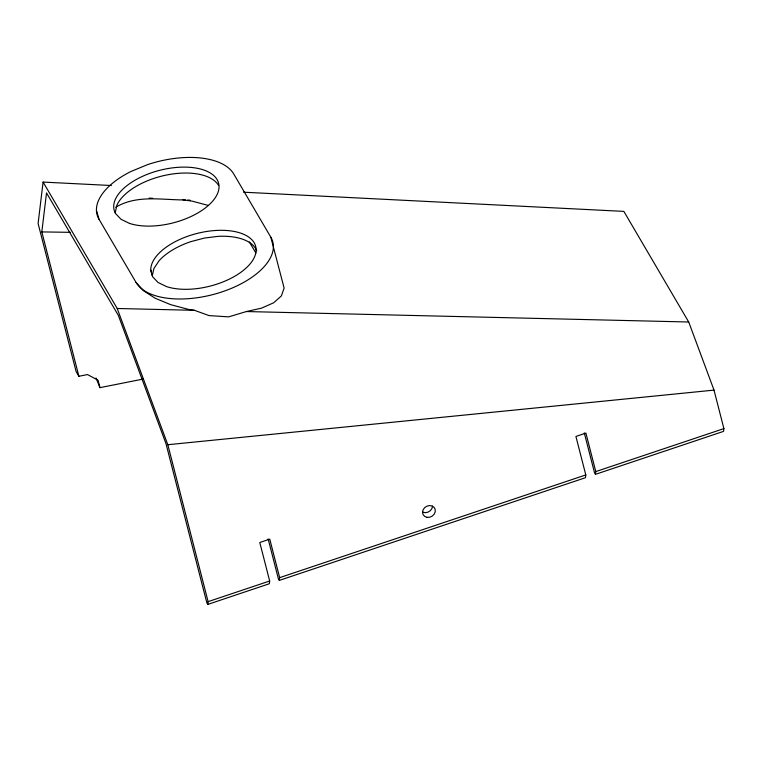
<?xml version="1.0" encoding="UTF-8"?>
<svg xmlns="http://www.w3.org/2000/svg" width="762" height="762" viewBox="0 0 762 762"><rect width="100%" height="100%" fill="white"/><g stroke="black" fill="none" stroke-linecap="round" stroke-linejoin="round"><path stroke-width="1.14" d="M111.347 185.518L43.091 182.08L38.1 223.495L76.114 371.542L78.886 376.276L87.525 374.561L98.06 380.248L99.955 387.648L143.027 379.095M78.886 376.276L41.824 231.915L46.52 192.919L118.348 315.411L165.983 443.655L206.854 602.828L207.778 604.409L269.338 583.749L269.672 580.996L259.785 542.506L269.767 539.153L279.654 577.644L279.321 580.406L585.473 477.698L585.797 474.936L575.92 436.445L585.902 433.092L595.789 471.583L595.455 474.345L723.567 431.368L723.9 428.606L714.013 390.115L688.715 322.002L623.859 211.388L243.526 192.195M207.778 604.409L208.112 601.647L167.821 444.722L117.215 308.486L43.091 182.08M115.224 212.741L116.881 205.226A53.94 27.137 -14.4 0 1 167.383 174.85A53.94 27.137 -14.4 0 1 218.646 185.509M98.993 219.218A71.618 36.024 -14.4 0 1 130.816 171.555L147.618 164.611A71.618 36.024 -14.4 0 1 233.763 174.003L270.824 237.211L284.121 288.084L281.368 295.932L273.682 302.771L261.576 308.134L246.374 311.544L228.638 316.868L208.998 315.582L194.462 310.315L188.728 309.467L170.659 304.657L155.191 298.247L143.389 290.655L136.055 282.426L98.993 219.218L96.622 210.883M115.738 207.226C137.16 194.491 161.992 200.082 185.318 199.93M208.112 601.647L269.672 580.996M279.654 577.644L585.797 474.936M595.789 471.583L723.9 428.606M167.821 444.722L714.013 390.115M41.824 231.915L70.39 232.334M117.215 308.486L194.462 310.315M246.374 311.544L688.715 322.002M149.181 198.101L152.714 198.282M187.7 200.044L190.071 200.168M182.947 199.806L192.3 201.187L208.588 205.521M595.455 474.345L594.522 472.764L584.292 432.911M249.336 241.878L255.918 253.089M279.321 580.406L278.397 578.825L268.157 538.963M99.955 387.648L96.031 378M150.762 270.024L152.695 276.844L158.077 282.492L166.554 286.607A53.94 27.137 -14.4 0 0 249.317 264.814A53.94 27.137 -14.4 0 0 216.579 230.429A53.94 27.137 -14.4 0 0 150.762 270.024L152.257 275.825L153.943 268.434L159.087 260.737A53.94 27.137 -14.4 0 1 190.833 241.64L204.445 238.058L218.094 236.353A53.94 27.137 -14.4 0 1 256.746 250.869M432.54 506.159A6.629 5.677 -30.4 0 1 422.739 512.15M270.824 237.211A71.618 36.024 -14.4 0 1 222.199 291.817A71.618 36.024 -14.4 0 1 136.055 282.426M129.492 223.399L121.015 219.294L115.634 213.636A53.94 27.137 -14.4 0 1 170.459 168.145A53.94 27.137 -14.4 0 1 214.332 199.053A53.94 27.137 -14.4 0 1 129.492 223.399M427.044 517.341A6.629 5.677 -30.4 0 0 435.169 509.387A6.629 5.677 -30.4 0 0 424.577 507.721A6.629 5.677 -30.4 0 0 427.044 517.341"/></g></svg>
